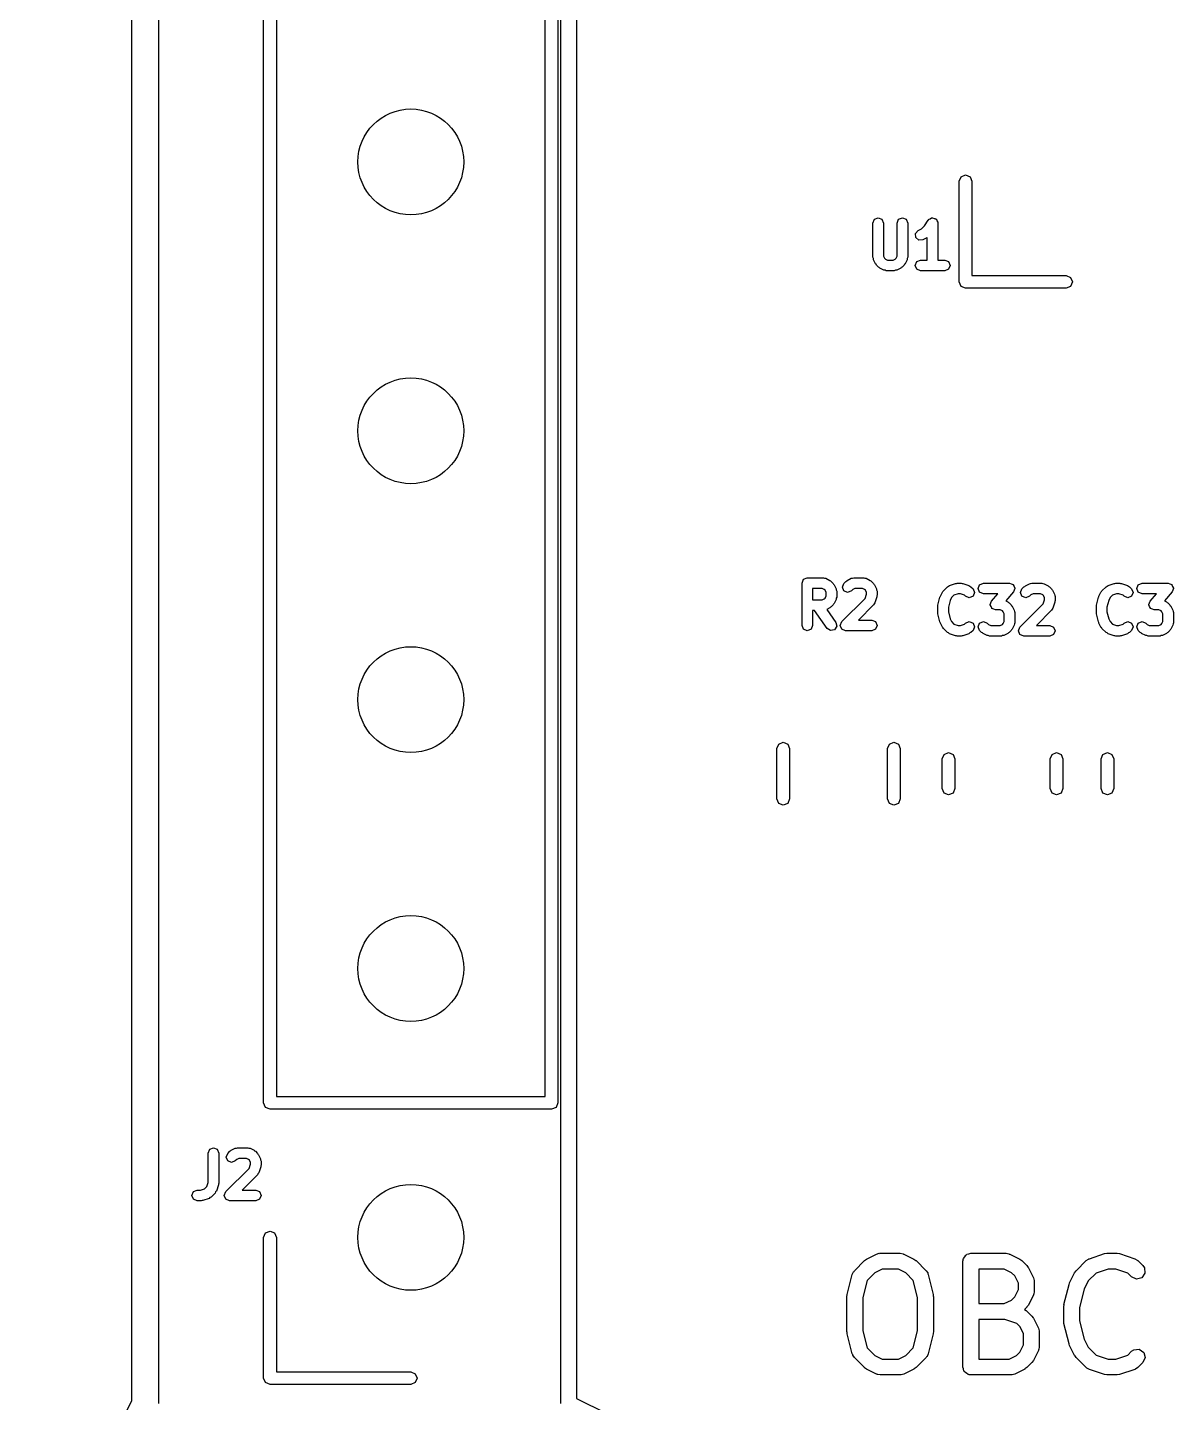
# Model space of a CAD drawing. Extents: x 0.4 to 11.3, y -7.9 to -0.4.
# Drawn here: x 5.114 to 5.54, y -4.252 to -3.74 of the extents above; entities that cross this region are included whole.
import ezdxf

# ---------------------------------------------------------------- set-up
doc = ezdxf.new("R2010")
doc.units = 0
doc.header["$MEASUREMENT"] = 0
doc.layers.add('BLACK', color=7, linetype='CONTINUOUS')

msp = doc.modelspace()

# ---------------------------------------------------------------- linework, layer by layer
at = {"layer": 'BLACK', "linetype": 'CONTINUOUS'}
for p, q in [((5.15256, -4.25081), (5.15256, -3.22951)), ((5.1624, -3.22835), (5.1624, -4.25197)), ((5.31203, -4.25197), (5.31203, -3.22835)), ((5.31793, -3.23019), (5.31793, -4.25012)), ((5.20154, -4.14016), (5.20154, -3.2378)), ((5.20627, -3.24016), (5.20627, -4.1378)), ((5.30627, -4.1378), (5.30627, -3.24016)), ((5.31099, -3.2378), (5.31099, -4.14016)), ((5.46024, -3.79736), (5.46093, -3.79569)), ((5.46024, -3.83476), (5.46024, -3.79736)), ((5.46093, -3.79569), (5.4626, -3.795)), ((5.4626, -3.795), (5.46427, -3.79569)), ((5.46427, -3.79569), (5.46496, -3.79736)), ((5.46496, -3.79736), (5.46496, -3.8324)), ((5.42814, -3.81289), (5.42872, -3.8115)), ((5.42814, -3.82564), (5.42814, -3.81289)), ((5.42872, -3.8115), (5.43011, -3.81092)), ((5.43011, -3.81092), (5.4315, -3.8115)), ((5.4315, -3.8115), (5.43208, -3.81289)), ((5.43208, -3.81289), (5.43208, -3.82518)), ((5.43714, -3.81289), (5.43772, -3.8115)), ((5.43714, -3.82518), (5.43714, -3.81289)), ((5.43772, -3.8115), (5.43911, -3.81092)), ((5.43911, -3.81092), (5.4405, -3.8115)), ((5.4405, -3.8115), (5.44108, -3.81289)), ((5.44108, -3.81289), (5.44108, -3.82564)), ((5.44498, -3.81563), (5.44619, -3.81502)), ((5.44619, -3.81502), (5.44733, -3.81389)), ((5.44733, -3.81389), (5.44872, -3.8118)), ((5.44872, -3.8118), (5.44889, -3.81169)), ((5.44889, -3.81169), (5.44897, -3.8115)), ((5.44897, -3.8115), (5.4495, -3.81128)), ((5.4495, -3.81128), (5.44997, -3.81096)), ((5.44997, -3.81096), (5.45017, -3.811)), ((5.45017, -3.811), (5.45036, -3.81092)), ((5.45036, -3.81092), (5.45089, -3.81114)), ((5.45089, -3.81114), (5.45145, -3.81125)), ((5.45145, -3.81125), (5.45156, -3.81142)), ((5.45156, -3.81142), (5.45175, -3.8115)), ((5.45175, -3.8115), (5.45197, -3.81203)), ((5.45197, -3.81203), (5.45229, -3.81251)), ((5.45229, -3.81251), (5.45225, -3.8127)), ((5.45225, -3.8127), (5.45233, -3.81289)), ((5.45233, -3.81289), (5.45233, -3.82667)), ((5.44399, -3.81677), (5.44498, -3.81563)), ((5.4441, -3.81827), (5.44399, -3.81677)), ((5.44524, -3.81926), (5.4441, -3.81827)), ((5.44674, -3.81915), (5.44524, -3.81926)), ((5.44824, -3.8184), (5.44674, -3.81915)), ((5.44839, -3.81823), (5.44824, -3.8184)), ((5.44839, -3.82667), (5.44839, -3.81823)), ((5.43208, -3.82518), (5.43248, -3.82597)), ((5.43674, -3.82597), (5.43714, -3.82518)), ((5.42832, -3.82606), (5.42814, -3.82564)), ((5.42835, -3.82652), (5.42832, -3.82606)), ((5.4291, -3.82802), (5.42835, -3.82652)), ((5.42935, -3.82823), (5.4291, -3.82802)), ((5.42947, -3.82853), (5.42935, -3.82823)), ((5.43022, -3.82928), (5.42947, -3.82853)), ((5.43052, -3.82941), (5.43022, -3.82928)), ((5.43073, -3.82965), (5.43052, -3.82941)), ((5.43223, -3.8304), (5.43073, -3.82965)), ((5.43269, -3.83043), (5.43223, -3.8304)), ((5.43248, -3.82597), (5.43278, -3.82627)), ((5.43311, -3.83061), (5.43269, -3.83043)), ((5.43278, -3.82627), (5.43358, -3.82667)), ((5.43358, -3.82667), (5.43565, -3.82667)), ((5.43565, -3.82667), (5.43644, -3.82627)), ((5.43653, -3.83043), (5.43611, -3.83061)), ((5.43644, -3.82627), (5.43674, -3.82597)), ((5.43699, -3.8304), (5.43653, -3.83043)), ((5.43849, -3.82965), (5.43699, -3.8304)), ((5.4387, -3.82941), (5.43849, -3.82965)), ((5.439, -3.82928), (5.4387, -3.82941)), ((5.43975, -3.82853), (5.439, -3.82928)), ((5.43988, -3.82823), (5.43975, -3.82853)), ((5.44012, -3.82802), (5.43988, -3.82823)), ((5.44087, -3.82652), (5.44012, -3.82802)), ((5.4409, -3.82606), (5.44087, -3.82652)), ((5.44108, -3.82564), (5.4409, -3.82606)), ((5.44389, -3.82864), (5.44447, -3.82725)), ((5.44447, -3.83003), (5.44389, -3.82864)), ((5.44447, -3.82725), (5.44586, -3.82667)), ((5.44586, -3.83061), (5.44447, -3.83003)), ((5.44586, -3.82667), (5.44839, -3.82667)), ((5.45233, -3.82667), (5.45486, -3.82667)), ((5.45486, -3.82667), (5.45625, -3.82725)), ((5.45625, -3.83003), (5.45486, -3.83061)), ((5.45625, -3.82725), (5.45683, -3.82864)), ((5.45683, -3.82864), (5.45625, -3.83003)), ((5.43611, -3.83061), (5.43311, -3.83061)), ((5.45036, -3.83061), (5.44586, -3.83061)), ((5.45486, -3.83061), (5.45036, -3.83061)), ((5.46093, -3.83643), (5.46024, -3.83476)), ((5.46496, -3.8324), (5.5, -3.8324)), ((5.5, -3.8324), (5.50167, -3.83309)), ((5.50167, -3.83309), (5.50236, -3.83476)), ((5.50236, -3.83476), (5.50167, -3.83643)), ((5.4626, -3.83713), (5.46093, -3.83643)), ((5.5, -3.83713), (5.4626, -3.83713)), ((5.50167, -3.83643), (5.5, -3.83713)), ((5.40178, -3.94679), (5.40236, -3.9454)), ((5.40178, -3.96254), (5.40178, -3.94679)), ((5.40236, -3.9454), (5.40375, -3.94482)), ((5.40375, -3.94482), (5.40975, -3.94482)), ((5.40975, -3.94482), (5.41017, -3.945)), ((5.41017, -3.945), (5.41063, -3.94503)), ((5.41063, -3.94503), (5.41213, -3.94578)), ((5.41213, -3.94578), (5.41234, -3.94602)), ((5.41234, -3.94602), (5.41264, -3.94615)), ((5.41264, -3.94615), (5.41339, -3.9469)), ((5.41339, -3.9469), (5.41352, -3.9472)), ((5.41352, -3.9472), (5.41376, -3.94741)), ((5.41376, -3.94741), (5.41451, -3.94891)), ((5.41678, -3.94829), (5.41736, -3.9469)), ((5.41736, -3.9469), (5.41811, -3.94615)), ((5.41811, -3.94615), (5.41841, -3.94602)), ((5.41841, -3.94602), (5.41862, -3.94578)), ((5.41862, -3.94578), (5.42012, -3.94503)), ((5.42012, -3.94503), (5.42057, -3.945)), ((5.42057, -3.945), (5.421, -3.94482)), ((5.421, -3.94482), (5.42475, -3.94482)), ((5.42475, -3.94482), (5.42517, -3.945)), ((5.42517, -3.945), (5.42563, -3.94503)), ((5.42563, -3.94503), (5.42713, -3.94578)), ((5.42713, -3.94578), (5.42734, -3.94602)), ((5.42734, -3.94602), (5.42764, -3.94615)), ((5.42764, -3.94615), (5.42839, -3.9469)), ((5.42839, -3.9469), (5.42851, -3.9472)), ((5.42851, -3.9472), (5.42876, -3.94741)), ((5.42876, -3.94741), (5.42951, -3.94891)), ((5.45585, -3.94815), (5.45627, -3.94797)), ((5.45627, -3.94797), (5.45661, -3.94767)), ((5.45661, -3.94767), (5.45886, -3.94692)), ((5.45886, -3.94692), (5.45919, -3.94694)), ((5.45919, -3.94694), (5.45949, -3.94682)), ((5.45949, -3.94682), (5.46099, -3.94682)), ((5.46099, -3.94682), (5.46129, -3.94694)), ((5.46129, -3.94694), (5.46161, -3.94692)), ((5.46161, -3.94692), (5.46386, -3.94767)), ((5.46386, -3.94767), (5.46421, -3.94797)), ((5.46421, -3.94797), (5.46463, -3.94815)), ((5.46727, -3.94879), (5.46784, -3.9474)), ((5.46784, -3.9474), (5.46924, -3.94682)), ((5.46924, -3.94682), (5.47898, -3.94682)), ((5.47898, -3.94682), (5.47962, -3.94709)), ((5.47962, -3.94709), (5.48028, -3.94731)), ((5.48028, -3.94731), (5.48031, -3.94737)), ((5.48031, -3.94737), (5.48038, -3.9474)), ((5.48038, -3.9474), (5.48064, -3.94804)), ((5.48064, -3.94804), (5.48095, -3.94866)), ((5.48434, -3.94815), (5.48464, -3.94802)), ((5.48464, -3.94802), (5.48485, -3.94778)), ((5.48485, -3.94778), (5.48635, -3.94703)), ((5.48635, -3.94703), (5.48681, -3.947)), ((5.48681, -3.947), (5.48723, -3.94682)), ((5.48723, -3.94682), (5.49098, -3.94682)), ((5.49098, -3.94682), (5.49141, -3.947)), ((5.49141, -3.947), (5.49186, -3.94703)), ((5.49186, -3.94703), (5.49336, -3.94778)), ((5.49336, -3.94778), (5.49358, -3.94802)), ((5.49358, -3.94802), (5.49387, -3.94815)), ((5.51485, -3.94815), (5.51527, -3.94797)), ((5.51527, -3.94797), (5.51561, -3.94767)), ((5.51561, -3.94767), (5.51786, -3.94692)), ((5.51786, -3.94692), (5.51819, -3.94694)), ((5.51819, -3.94694), (5.51849, -3.94682)), ((5.51849, -3.94682), (5.51999, -3.94682)), ((5.51999, -3.94682), (5.52029, -3.94694)), ((5.52029, -3.94694), (5.52061, -3.94692)), ((5.52061, -3.94692), (5.52286, -3.94767)), ((5.52286, -3.94767), (5.52321, -3.94797)), ((5.52321, -3.94797), (5.52363, -3.94815)), ((5.52627, -3.94879), (5.52684, -3.9474)), ((5.52684, -3.9474), (5.52824, -3.94682)), ((5.52824, -3.94682), (5.53798, -3.94682)), ((5.53798, -3.94682), (5.53862, -3.94709)), ((5.53862, -3.94709), (5.53928, -3.94731)), ((5.53928, -3.94731), (5.53931, -3.94737)), ((5.53931, -3.94737), (5.53938, -3.9474)), ((5.53938, -3.9474), (5.53964, -3.94804)), ((5.53964, -3.94804), (5.53995, -3.94866)), ((5.40929, -3.94876), (5.40572, -3.94876)), ((5.40572, -3.94876), (5.40572, -3.95307)), ((5.40572, -3.95307), (5.40929, -3.95307)), ((5.41008, -3.94916), (5.40929, -3.94876)), ((5.40929, -3.95307), (5.41008, -3.95267)), ((5.41038, -3.94946), (5.41008, -3.94916)), ((5.41008, -3.95267), (5.41038, -3.95237)), ((5.41078, -3.95025), (5.41038, -3.94946)), ((5.41038, -3.95237), (5.41078, -3.95157)), ((5.41078, -3.95157), (5.41078, -3.95025)), ((5.41451, -3.95292), (5.41376, -3.95442)), ((5.41451, -3.94891), (5.41454, -3.94937)), ((5.41454, -3.95246), (5.41451, -3.95292)), ((5.41454, -3.94937), (5.41472, -3.94979)), ((5.41472, -3.95204), (5.41454, -3.95246)), ((5.41472, -3.94979), (5.41472, -3.95204)), ((5.41661, -3.96115), (5.42528, -3.95248)), ((5.41736, -3.94968), (5.41678, -3.94829)), ((5.41875, -3.95026), (5.41736, -3.94968)), ((5.42014, -3.94968), (5.41875, -3.95026)), ((5.42066, -3.94916), (5.42014, -3.94968)), ((5.42146, -3.94876), (5.42066, -3.94916)), ((5.42428, -3.94876), (5.42146, -3.94876)), ((5.42508, -3.94916), (5.42428, -3.94876)), ((5.42538, -3.94946), (5.42508, -3.94916)), ((5.42528, -3.95248), (5.42578, -3.95097)), ((5.42578, -3.95025), (5.42538, -3.94946)), ((5.42578, -3.95097), (5.42578, -3.95025)), ((5.42961, -3.95191), (5.42887, -3.95416)), ((5.42951, -3.94891), (5.42954, -3.94937)), ((5.42954, -3.94937), (5.42972, -3.94979)), ((5.42972, -3.95129), (5.42959, -3.95159)), ((5.42959, -3.95159), (5.42961, -3.95191)), ((5.42972, -3.94979), (5.42972, -3.95129)), ((5.45233, -3.95506), (5.45308, -3.95206)), ((5.45308, -3.95206), (5.45321, -3.95188)), ((5.45321, -3.95188), (5.45323, -3.95166)), ((5.45323, -3.95166), (5.45398, -3.95016)), ((5.45398, -3.95016), (5.45422, -3.94995)), ((5.45422, -3.94995), (5.45435, -3.94965)), ((5.45435, -3.94965), (5.45585, -3.94815)), ((5.45736, -3.9522), (5.45684, -3.95323)), ((5.4583, -3.95126), (5.45736, -3.9522)), ((5.45981, -3.95076), (5.4583, -3.95126)), ((5.46067, -3.95076), (5.45981, -3.95076)), ((5.46217, -3.95126), (5.46067, -3.95076)), ((5.46259, -3.95168), (5.46217, -3.95126)), ((5.46399, -3.95226), (5.46259, -3.95168)), ((5.46538, -3.95168), (5.46399, -3.95226)), ((5.46463, -3.94815), (5.46538, -3.9489)), ((5.46538, -3.9489), (5.46595, -3.95029)), ((5.46595, -3.95029), (5.46538, -3.95168)), ((5.46784, -3.95018), (5.46727, -3.94879)), ((5.46924, -3.95076), (5.46784, -3.95018)), ((5.47465, -3.95076), (5.46924, -3.95076)), ((5.47225, -3.95349), (5.47465, -3.95076)), ((5.48047, -3.95009), (5.47758, -3.95338)), ((5.48069, -3.94943), (5.48047, -3.95009)), ((5.48095, -3.94879), (5.48069, -3.94943)), ((5.48095, -3.94866), (5.48093, -3.94872)), ((5.48093, -3.94872), (5.48095, -3.94879)), ((5.48302, -3.95029), (5.48359, -3.9489)), ((5.48359, -3.95168), (5.48302, -3.95029)), ((5.48359, -3.9489), (5.48434, -3.94815)), ((5.48498, -3.95226), (5.48359, -3.95168)), ((5.48638, -3.95168), (5.48498, -3.95226)), ((5.4869, -3.95116), (5.48638, -3.95168)), ((5.4877, -3.95076), (5.4869, -3.95116)), ((5.49052, -3.95076), (5.4877, -3.95076)), ((5.49132, -3.95116), (5.49052, -3.95076)), ((5.49161, -3.95146), (5.49132, -3.95116)), ((5.49151, -3.95448), (5.49201, -3.95297)), ((5.49201, -3.95225), (5.49161, -3.95146)), ((5.49201, -3.95297), (5.49201, -3.95225)), ((5.49387, -3.94815), (5.49462, -3.9489)), ((5.49462, -3.9489), (5.49475, -3.9492)), ((5.49475, -3.9492), (5.49499, -3.94941)), ((5.49499, -3.94941), (5.49574, -3.95091)), ((5.49574, -3.95091), (5.49578, -3.95137)), ((5.49578, -3.95137), (5.49595, -3.95179)), ((5.49595, -3.95179), (5.49595, -3.95329)), ((5.51133, -3.95506), (5.51208, -3.95206)), ((5.51208, -3.95206), (5.51221, -3.95188)), ((5.51221, -3.95188), (5.51223, -3.95166)), ((5.51223, -3.95166), (5.51298, -3.95016)), ((5.51298, -3.95016), (5.51322, -3.94995)), ((5.51322, -3.94995), (5.51335, -3.94965)), ((5.51335, -3.94965), (5.51485, -3.94815)), ((5.51636, -3.9522), (5.51584, -3.95323)), ((5.5173, -3.95126), (5.51636, -3.9522)), ((5.51881, -3.95076), (5.5173, -3.95126)), ((5.51967, -3.95076), (5.51881, -3.95076)), ((5.52117, -3.95126), (5.51967, -3.95076)), ((5.52159, -3.95168), (5.52117, -3.95126)), ((5.52299, -3.95226), (5.52159, -3.95168)), ((5.52438, -3.95168), (5.52299, -3.95226)), ((5.52363, -3.94815), (5.52438, -3.9489)), ((5.52438, -3.9489), (5.52495, -3.95029)), ((5.52495, -3.95029), (5.52438, -3.95168)), ((5.52684, -3.95018), (5.52627, -3.94879)), ((5.52824, -3.95076), (5.52684, -3.95018)), ((5.53365, -3.95076), (5.52824, -3.95076)), ((5.53125, -3.95349), (5.53365, -3.95076)), ((5.53947, -3.95009), (5.53658, -3.95338)), ((5.53969, -3.94943), (5.53947, -3.95009)), ((5.53995, -3.94879), (5.53969, -3.94943)), ((5.53995, -3.94866), (5.53993, -3.94872)), ((5.53993, -3.94872), (5.53995, -3.94879)), ((5.40648, -3.95701), (5.40572, -3.95701)), ((5.40572, -3.95701), (5.40572, -3.96254)), ((5.41114, -3.96367), (5.40648, -3.95701)), ((5.41213, -3.95605), (5.411, -3.95661)), ((5.411, -3.95661), (5.41436, -3.96141)), ((5.41234, -3.9558), (5.41213, -3.95605)), ((5.41264, -3.95568), (5.41234, -3.9558)), ((5.41339, -3.95493), (5.41264, -3.95568)), ((5.41352, -3.95463), (5.41339, -3.95493)), ((5.41376, -3.95442), (5.41352, -3.95463)), ((5.42839, -3.95493), (5.42275, -3.96057)), ((5.42856, -3.95451), (5.42839, -3.95493)), ((5.42887, -3.95416), (5.42856, -3.95451)), ((5.45227, -3.95554), (5.45236, -3.95531)), ((5.45227, -3.95779), (5.45227, -3.95554)), ((5.45236, -3.95802), (5.45227, -3.95779)), ((5.45236, -3.95531), (5.45233, -3.95506)), ((5.45233, -3.95827), (5.45236, -3.95802)), ((5.45308, -3.96127), (5.45233, -3.95827)), ((5.45684, -3.95323), (5.45621, -3.95578)), ((5.45621, -3.95578), (5.45621, -3.95755)), ((5.45621, -3.95755), (5.45684, -3.9601)), ((5.47177, -3.95479), (5.47203, -3.95415)), ((5.47179, -3.95485), (5.47177, -3.95479)), ((5.47177, -3.95492), (5.47179, -3.95485)), ((5.47208, -3.95554), (5.47177, -3.95492)), ((5.47203, -3.95415), (5.47225, -3.95349)), ((5.47234, -3.95618), (5.47208, -3.95554)), ((5.47241, -3.95621), (5.47234, -3.95618)), ((5.47244, -3.95627), (5.47241, -3.95621)), ((5.4731, -3.95649), (5.47244, -3.95627)), ((5.47374, -3.95676), (5.4731, -3.95649)), ((5.47552, -3.95676), (5.47374, -3.95676)), ((5.47632, -3.95716), (5.47552, -3.95676)), ((5.47662, -3.95745), (5.47632, -3.95716)), ((5.47702, -3.95825), (5.47662, -3.95745)), ((5.47702, -3.96107), (5.47702, -3.95825)), ((5.47758, -3.95338), (5.47837, -3.95378)), ((5.47837, -3.95378), (5.47858, -3.95402)), ((5.47858, -3.95402), (5.47888, -3.95415)), ((5.47888, -3.95415), (5.47963, -3.9549)), ((5.47963, -3.9549), (5.47975, -3.9552)), ((5.47975, -3.9552), (5.48, -3.95541)), ((5.48, -3.95541), (5.48075, -3.95691)), ((5.48075, -3.95691), (5.48078, -3.95736)), ((5.48078, -3.95736), (5.48095, -3.95779)), ((5.48095, -3.95779), (5.48095, -3.96154)), ((5.48284, -3.96315), (5.49151, -3.95448)), ((5.49462, -3.95693), (5.48899, -3.96257)), ((5.4948, -3.95651), (5.49462, -3.95693)), ((5.4951, -3.95616), (5.4948, -3.95651)), ((5.49585, -3.95391), (5.4951, -3.95616)), ((5.49595, -3.95329), (5.49583, -3.95359)), ((5.49583, -3.95359), (5.49585, -3.95391)), ((5.51127, -3.95554), (5.51136, -3.95531)), ((5.51127, -3.95779), (5.51127, -3.95554)), ((5.51136, -3.95802), (5.51127, -3.95779)), ((5.51136, -3.95531), (5.51133, -3.95506)), ((5.51133, -3.95827), (5.51136, -3.95802)), ((5.51208, -3.96127), (5.51133, -3.95827)), ((5.51584, -3.95323), (5.51521, -3.95578)), ((5.51521, -3.95578), (5.51521, -3.95755)), ((5.51521, -3.95755), (5.51584, -3.9601)), ((5.53077, -3.95479), (5.53103, -3.95415)), ((5.53079, -3.95485), (5.53077, -3.95479)), ((5.53077, -3.95492), (5.53079, -3.95485)), ((5.53108, -3.95554), (5.53077, -3.95492)), ((5.53103, -3.95415), (5.53125, -3.95349)), ((5.53134, -3.95618), (5.53108, -3.95554)), ((5.53141, -3.95621), (5.53134, -3.95618)), ((5.53144, -3.95627), (5.53141, -3.95621)), ((5.5321, -3.95649), (5.53144, -3.95627)), ((5.53274, -3.95676), (5.5321, -3.95649)), ((5.53452, -3.95676), (5.53274, -3.95676)), ((5.53532, -3.95716), (5.53452, -3.95676)), ((5.53562, -3.95745), (5.53532, -3.95716)), ((5.53602, -3.95825), (5.53562, -3.95745)), ((5.53602, -3.96107), (5.53602, -3.95825)), ((5.53658, -3.95338), (5.53737, -3.95378)), ((5.53737, -3.95378), (5.53758, -3.95402)), ((5.53758, -3.95402), (5.53788, -3.95415)), ((5.53788, -3.95415), (5.53863, -3.9549)), ((5.53863, -3.9549), (5.53875, -3.9552)), ((5.53875, -3.9552), (5.539, -3.95541)), ((5.539, -3.95541), (5.53975, -3.95691)), ((5.53975, -3.95691), (5.53978, -3.95736)), ((5.53978, -3.95736), (5.53995, -3.95779)), ((5.53995, -3.95779), (5.53995, -3.96154)), ((5.40236, -3.96393), (5.40178, -3.96254)), ((5.40572, -3.96254), (5.40514, -3.96393)), ((5.41469, -3.96288), (5.41388, -3.96415)), ((5.41436, -3.96141), (5.41469, -3.96288)), ((5.41603, -3.96254), (5.41661, -3.96115)), ((5.41661, -3.96393), (5.41603, -3.96254)), ((5.42275, -3.96057), (5.42775, -3.96057)), ((5.42775, -3.96057), (5.42914, -3.96115)), ((5.42914, -3.96115), (5.42972, -3.96254)), ((5.42972, -3.96254), (5.42914, -3.96393)), ((5.45321, -3.96144), (5.45308, -3.96127)), ((5.45323, -3.96167), (5.45321, -3.96144)), ((5.45398, -3.96317), (5.45323, -3.96167)), ((5.45422, -3.96338), (5.45398, -3.96317)), ((5.45435, -3.96368), (5.45422, -3.96338)), ((5.45684, -3.9601), (5.45736, -3.96112)), ((5.45736, -3.96112), (5.4583, -3.96207)), ((5.4583, -3.96207), (5.45981, -3.96257)), ((5.45981, -3.96257), (5.46067, -3.96257)), ((5.46067, -3.96257), (5.46217, -3.96207)), ((5.46217, -3.96207), (5.46259, -3.96165)), ((5.46259, -3.96165), (5.46399, -3.96107)), ((5.46399, -3.96107), (5.46538, -3.96165)), ((5.46538, -3.96165), (5.46595, -3.96304)), ((5.46595, -3.96304), (5.46538, -3.96443)), ((5.46727, -3.96304), (5.46784, -3.96165)), ((5.46784, -3.96443), (5.46727, -3.96304)), ((5.46784, -3.96165), (5.46924, -3.96107)), ((5.46924, -3.96107), (5.47063, -3.96165)), ((5.47063, -3.96165), (5.47115, -3.96217)), ((5.47115, -3.96217), (5.47195, -3.96257)), ((5.47195, -3.96257), (5.47552, -3.96257)), ((5.47552, -3.96257), (5.47632, -3.96217)), ((5.47632, -3.96217), (5.47662, -3.96187)), ((5.47662, -3.96187), (5.47702, -3.96107)), ((5.48075, -3.96242), (5.48, -3.96392)), ((5.48078, -3.96196), (5.48075, -3.96242)), ((5.48095, -3.96154), (5.48078, -3.96196)), ((5.48227, -3.96454), (5.48284, -3.96315)), ((5.48899, -3.96257), (5.49398, -3.96257)), ((5.49398, -3.96257), (5.49537, -3.96315)), ((5.49537, -3.96315), (5.49595, -3.96454)), ((5.51221, -3.96144), (5.51208, -3.96127)), ((5.51223, -3.96167), (5.51221, -3.96144)), ((5.51298, -3.96317), (5.51223, -3.96167)), ((5.51322, -3.96338), (5.51298, -3.96317)), ((5.51335, -3.96368), (5.51322, -3.96338)), ((5.51584, -3.9601), (5.51636, -3.96112)), ((5.51636, -3.96112), (5.5173, -3.96207)), ((5.5173, -3.96207), (5.51881, -3.96257)), ((5.51881, -3.96257), (5.51967, -3.96257)), ((5.51967, -3.96257), (5.52117, -3.96207)), ((5.52117, -3.96207), (5.52159, -3.96165)), ((5.52159, -3.96165), (5.52299, -3.96107)), ((5.52299, -3.96107), (5.52438, -3.96165)), ((5.52438, -3.96165), (5.52495, -3.96304)), ((5.52495, -3.96304), (5.52438, -3.96443)), ((5.52627, -3.96304), (5.52684, -3.96165)), ((5.52684, -3.96443), (5.52627, -3.96304)), ((5.52684, -3.96165), (5.52824, -3.96107)), ((5.52824, -3.96107), (5.52963, -3.96165)), ((5.52963, -3.96165), (5.53015, -3.96217)), ((5.53015, -3.96217), (5.53095, -3.96257)), ((5.53095, -3.96257), (5.53452, -3.96257)), ((5.53452, -3.96257), (5.53532, -3.96217)), ((5.53532, -3.96217), (5.53562, -3.96187)), ((5.53562, -3.96187), (5.53602, -3.96107)), ((5.53975, -3.96242), (5.539, -3.96392)), ((5.53978, -3.96196), (5.53975, -3.96242)), ((5.53995, -3.96154), (5.53978, -3.96196)), ((5.40375, -3.96451), (5.40236, -3.96393)), ((5.40514, -3.96393), (5.40375, -3.96451)), ((5.41241, -3.96448), (5.41114, -3.96367)), ((5.41388, -3.96415), (5.41241, -3.96448)), ((5.418, -3.96451), (5.41661, -3.96393)), ((5.42775, -3.96451), (5.418, -3.96451)), ((5.42914, -3.96393), (5.42775, -3.96451)), ((5.45585, -3.96518), (5.45435, -3.96368)), ((5.45627, -3.96535), (5.45585, -3.96518)), ((5.45661, -3.96565), (5.45627, -3.96535)), ((5.45886, -3.9664), (5.45661, -3.96565)), ((5.45919, -3.96638), (5.45886, -3.9664)), ((5.45949, -3.96651), (5.45919, -3.96638)), ((5.46099, -3.96651), (5.45949, -3.96651)), ((5.46129, -3.96638), (5.46099, -3.96651)), ((5.46161, -3.9664), (5.46129, -3.96638)), ((5.46386, -3.96565), (5.46161, -3.9664)), ((5.46421, -3.96535), (5.46386, -3.96565)), ((5.46463, -3.96518), (5.46421, -3.96535)), ((5.46538, -3.96443), (5.46463, -3.96518)), ((5.46859, -3.96518), (5.46784, -3.96443)), ((5.46889, -3.9653), (5.46859, -3.96518)), ((5.46911, -3.96555), (5.46889, -3.9653)), ((5.47061, -3.9663), (5.46911, -3.96555)), ((5.47106, -3.96633), (5.47061, -3.9663)), ((5.47149, -3.96651), (5.47106, -3.96633)), ((5.47598, -3.96651), (5.47149, -3.96651)), ((5.47641, -3.96633), (5.47598, -3.96651)), ((5.47687, -3.9663), (5.47641, -3.96633)), ((5.47837, -3.96555), (5.47687, -3.9663)), ((5.47858, -3.9653), (5.47837, -3.96555)), ((5.47888, -3.96518), (5.47858, -3.9653)), ((5.47963, -3.96443), (5.47888, -3.96518)), ((5.47975, -3.96413), (5.47963, -3.96443)), ((5.48, -3.96392), (5.47975, -3.96413)), ((5.48284, -3.96593), (5.48227, -3.96454)), ((5.48423, -3.96651), (5.48284, -3.96593)), ((5.49398, -3.96651), (5.48423, -3.96651)), ((5.49537, -3.96593), (5.49398, -3.96651)), ((5.49595, -3.96454), (5.49537, -3.96593)), ((5.51485, -3.96518), (5.51335, -3.96368)), ((5.51527, -3.96535), (5.51485, -3.96518)), ((5.51561, -3.96565), (5.51527, -3.96535)), ((5.51786, -3.9664), (5.51561, -3.96565)), ((5.51819, -3.96638), (5.51786, -3.9664)), ((5.51849, -3.96651), (5.51819, -3.96638)), ((5.51999, -3.96651), (5.51849, -3.96651)), ((5.52029, -3.96638), (5.51999, -3.96651)), ((5.52061, -3.9664), (5.52029, -3.96638)), ((5.52286, -3.96565), (5.52061, -3.9664)), ((5.52321, -3.96535), (5.52286, -3.96565)), ((5.52363, -3.96518), (5.52321, -3.96535)), ((5.52438, -3.96443), (5.52363, -3.96518)), ((5.52759, -3.96518), (5.52684, -3.96443)), ((5.52789, -3.9653), (5.52759, -3.96518)), ((5.52811, -3.96555), (5.52789, -3.9653)), ((5.52961, -3.9663), (5.52811, -3.96555)), ((5.53006, -3.96633), (5.52961, -3.9663)), ((5.53049, -3.96651), (5.53006, -3.96633)), ((5.53498, -3.96651), (5.53049, -3.96651)), ((5.53541, -3.96633), (5.53498, -3.96651)), ((5.53587, -3.9663), (5.53541, -3.96633)), ((5.53737, -3.96555), (5.53587, -3.9663)), ((5.53758, -3.9653), (5.53737, -3.96555)), ((5.53788, -3.96518), (5.53758, -3.9653)), ((5.53863, -3.96443), (5.53788, -3.96518)), ((5.53875, -3.96413), (5.53863, -3.96443)), ((5.539, -3.96392), (5.53875, -3.96413)), ((5.39244, -4.00838), (5.39313, -4.00671)), ((5.39244, -4.02706), (5.39244, -4.00838)), ((5.39313, -4.00671), (5.3948, -4.00601)), ((5.3948, -4.00601), (5.39647, -4.00671)), ((5.39647, -4.00671), (5.39717, -4.00838)), ((5.39717, -4.00838), (5.39717, -4.02706)), ((5.43358, -4.00838), (5.43427, -4.00671)), ((5.43358, -4.02706), (5.43358, -4.00838)), ((5.43427, -4.00671), (5.43594, -4.00601)), ((5.43594, -4.00601), (5.43762, -4.00671)), ((5.43762, -4.00671), (5.43831, -4.00838)), ((5.43831, -4.00838), (5.43831, -4.02706)), ((5.45396, -4.01218), (5.45465, -4.01051)), ((5.45396, -4.02325), (5.45396, -4.01218)), ((5.45465, -4.01051), (5.45632, -4.00982)), ((5.45632, -4.00982), (5.45799, -4.01051)), ((5.45799, -4.01051), (5.45868, -4.01218)), ((5.45868, -4.01218), (5.45868, -4.02325)), ((5.49411, -4.01218), (5.49481, -4.01051)), ((5.49411, -4.02325), (5.49411, -4.01218)), ((5.49481, -4.01051), (5.49648, -4.00982)), ((5.49648, -4.00982), (5.49815, -4.01051)), ((5.49815, -4.01051), (5.49884, -4.01218)), ((5.49884, -4.01218), (5.49884, -4.02325)), ((5.51301, -4.01218), (5.5137, -4.01051)), ((5.51301, -4.02325), (5.51301, -4.01218)), ((5.5137, -4.01051), (5.51537, -4.00982)), ((5.51537, -4.00982), (5.51704, -4.01051)), ((5.51704, -4.01051), (5.51774, -4.01218)), ((5.51774, -4.01218), (5.51774, -4.02325)), ((5.45465, -4.02492), (5.45396, -4.02325)), ((5.45868, -4.02325), (5.45799, -4.02492)), ((5.49481, -4.02492), (5.49411, -4.02325)), ((5.49884, -4.02325), (5.49815, -4.02492)), ((5.5137, -4.02492), (5.51301, -4.02325)), ((5.51774, -4.02325), (5.51704, -4.02492)), ((5.39313, -4.02873), (5.39244, -4.02706)), ((5.3948, -4.02942), (5.39313, -4.02873)), ((5.39647, -4.02873), (5.3948, -4.02942)), ((5.39717, -4.02706), (5.39647, -4.02873)), ((5.43427, -4.02873), (5.43358, -4.02706)), ((5.43594, -4.02942), (5.43427, -4.02873)), ((5.43762, -4.02873), (5.43594, -4.02942)), ((5.43831, -4.02706), (5.43762, -4.02873)), ((5.45632, -4.02561), (5.45465, -4.02492)), ((5.45799, -4.02492), (5.45632, -4.02561)), ((5.49648, -4.02561), (5.49481, -4.02492)), ((5.49815, -4.02492), (5.49648, -4.02561)), ((5.51537, -4.02561), (5.5137, -4.02492)), ((5.51704, -4.02492), (5.51537, -4.02561)), ((5.20224, -4.14183), (5.20154, -4.14016)), ((5.20391, -4.14252), (5.20224, -4.14183)), ((5.20627, -4.1378), (5.30627, -4.1378)), ((5.3103, -4.14183), (5.30863, -4.14252)), ((5.31099, -4.14016), (5.3103, -4.14183)), ((5.30863, -4.14252), (5.20391, -4.14252)), ((5.18089, -4.15879), (5.18147, -4.1574)), ((5.18147, -4.1574), (5.18286, -4.15682)), ((5.18286, -4.15682), (5.18425, -4.1574)), ((5.18425, -4.1574), (5.18483, -4.15879)), ((5.18927, -4.15802), (5.18948, -4.15778)), ((5.18948, -4.15778), (5.19098, -4.15703)), ((5.19098, -4.15703), (5.19144, -4.157)), ((5.19144, -4.157), (5.19186, -4.15682)), ((5.19186, -4.15682), (5.19561, -4.15682)), ((5.19561, -4.15682), (5.19603, -4.157)), ((5.19603, -4.157), (5.19649, -4.15703)), ((5.19649, -4.15703), (5.19799, -4.15778)), ((5.19799, -4.15778), (5.1982, -4.15802)), ((5.18089, -4.16972), (5.18089, -4.15879)), ((5.18483, -4.15879), (5.18483, -4.17004)), ((5.18764, -4.16029), (5.18822, -4.1589)), ((5.18822, -4.16168), (5.18764, -4.16029)), ((5.18822, -4.1589), (5.18897, -4.15815)), ((5.18961, -4.16226), (5.18822, -4.16168)), ((5.18897, -4.15815), (5.18927, -4.15802)), ((5.191, -4.16168), (5.18961, -4.16226)), ((5.19153, -4.16116), (5.191, -4.16168)), ((5.19232, -4.16076), (5.19153, -4.16116)), ((5.19514, -4.16076), (5.19232, -4.16076)), ((5.19594, -4.16116), (5.19514, -4.16076)), ((5.19624, -4.16146), (5.19594, -4.16116)), ((5.19664, -4.16225), (5.19624, -4.16146)), ((5.19664, -4.16297), (5.19664, -4.16225)), ((5.1982, -4.15802), (5.1985, -4.15815)), ((5.1985, -4.15815), (5.19925, -4.1589)), ((5.19925, -4.1589), (5.19937, -4.1592)), ((5.19937, -4.1592), (5.19962, -4.15941)), ((5.19962, -4.15941), (5.20037, -4.16091)), ((5.20037, -4.16091), (5.2004, -4.16137)), ((5.2004, -4.16137), (5.20058, -4.16179)), ((5.20058, -4.16179), (5.20058, -4.16329)), ((5.18747, -4.17315), (5.19614, -4.16448)), ((5.19925, -4.16693), (5.19361, -4.17257)), ((5.19614, -4.16448), (5.19664, -4.16297)), ((5.19943, -4.16651), (5.19925, -4.16693)), ((5.19973, -4.16616), (5.19943, -4.16651)), ((5.20048, -4.16391), (5.19973, -4.16616)), ((5.20058, -4.16329), (5.20045, -4.16359)), ((5.20045, -4.16359), (5.20048, -4.16391)), ((5.17547, -4.17315), (5.17686, -4.17257)), ((5.17686, -4.17257), (5.17804, -4.17257)), ((5.17804, -4.17257), (5.17955, -4.17207)), ((5.17955, -4.17207), (5.18039, -4.17122)), ((5.18039, -4.17122), (5.18089, -4.16972)), ((5.18398, -4.17291), (5.18368, -4.17326)), ((5.18473, -4.17066), (5.18398, -4.17291)), ((5.18483, -4.17004), (5.18471, -4.17034)), ((5.18471, -4.17034), (5.18473, -4.17066)), ((5.19361, -4.17257), (5.19861, -4.17257)), ((5.19861, -4.17257), (5.2, -4.17315)), ((5.17489, -4.17454), (5.17547, -4.17315)), ((5.17547, -4.17593), (5.17489, -4.17454)), ((5.17686, -4.17651), (5.17547, -4.17593)), ((5.17836, -4.17651), (5.17686, -4.17651)), ((5.17866, -4.17638), (5.17836, -4.17651)), ((5.17898, -4.1764), (5.17866, -4.17638)), ((5.18123, -4.17565), (5.17898, -4.1764)), ((5.18158, -4.17535), (5.18123, -4.17565)), ((5.182, -4.17518), (5.18158, -4.17535)), ((5.1835, -4.17368), (5.182, -4.17518)), ((5.18368, -4.17326), (5.1835, -4.17368)), ((5.18689, -4.17454), (5.18747, -4.17315)), ((5.18747, -4.17593), (5.18689, -4.17454)), ((5.18886, -4.17651), (5.18747, -4.17593)), ((5.19861, -4.17651), (5.18886, -4.17651)), ((5.2, -4.17593), (5.19861, -4.17651)), ((5.2, -4.17315), (5.20058, -4.17454)), ((5.20058, -4.17454), (5.2, -4.17593)), ((5.20224, -4.18849), (5.20391, -4.1878)), ((5.20391, -4.1878), (5.20558, -4.18849)), ((5.20154, -4.19016), (5.20224, -4.18849)), ((5.20154, -4.24252), (5.20154, -4.19016)), ((5.20558, -4.18849), (5.20627, -4.19016)), ((5.20627, -4.19016), (5.20627, -4.24016)), ((5.425, -4.1988), (5.42573, -4.19829)), ((5.42573, -4.19829), (5.42577, -4.19824)), ((5.42577, -4.19824), (5.42952, -4.19637)), ((5.42952, -4.19637), (5.4305, -4.19608)), ((5.4305, -4.19608), (5.43067, -4.19612)), ((5.43067, -4.19612), (5.43084, -4.19606)), ((5.43084, -4.19606), (5.43834, -4.19606)), ((5.43834, -4.19606), (5.43935, -4.19623)), ((5.43935, -4.19623), (5.43949, -4.19635)), ((5.43949, -4.19635), (5.43966, -4.19637)), ((5.43966, -4.19637), (5.44341, -4.19824)), ((5.44341, -4.19824), (5.44412, -4.19877)), ((5.46163, -4.19901), (5.4617, -4.19863)), ((5.46168, -4.1985), (5.46174, -4.19838)), ((5.4617, -4.19863), (5.46168, -4.1985)), ((5.46174, -4.19838), (5.46181, -4.198)), ((5.46181, -4.198), (5.46231, -4.19741)), ((5.46231, -4.19741), (5.46269, -4.19675)), ((5.46269, -4.19675), (5.46294, -4.19666)), ((5.46294, -4.19666), (5.46311, -4.19645)), ((5.46311, -4.19645), (5.46387, -4.19632)), ((5.46387, -4.19632), (5.46459, -4.19606)), ((5.46459, -4.19606), (5.47771, -4.19606)), ((5.47771, -4.19606), (5.47872, -4.19623)), ((5.47872, -4.19623), (5.47886, -4.19635)), ((5.47886, -4.19635), (5.47903, -4.19637)), ((5.47903, -4.19637), (5.48278, -4.19824)), ((5.48278, -4.19824), (5.48349, -4.19877)), ((5.50749, -4.1988), (5.50833, -4.19821)), ((5.50833, -4.19821), (5.50851, -4.19819)), ((5.50851, -4.19819), (5.50865, -4.19808)), ((5.50865, -4.19808), (5.51427, -4.19621)), ((5.51427, -4.19621), (5.51514, -4.19608)), ((5.51514, -4.19608), (5.51521, -4.19606)), ((5.51521, -4.19606), (5.51895, -4.19606)), ((5.51895, -4.19606), (5.51982, -4.19621)), ((5.51982, -4.19621), (5.51989, -4.19621)), ((5.51989, -4.19621), (5.52551, -4.19808)), ((5.52551, -4.19808), (5.52641, -4.19857)), ((5.52641, -4.19857), (5.52651, -4.19872)), ((5.42048, -4.20392), (5.42089, -4.20298)), ((5.42089, -4.20298), (5.42113, -4.20281)), ((5.42113, -4.20281), (5.42125, -4.20254)), ((5.42125, -4.20254), (5.425, -4.1988)), ((5.42884, -4.20331), (5.42601, -4.20614)), ((5.43154, -4.20196), (5.42884, -4.20331)), ((5.43764, -4.20196), (5.43154, -4.20196)), ((5.44034, -4.20331), (5.43764, -4.20196)), ((5.44317, -4.20614), (5.44034, -4.20331)), ((5.44412, -4.19877), (5.44418, -4.1988)), ((5.44418, -4.1988), (5.44793, -4.20254)), ((5.44793, -4.20254), (5.44852, -4.20339)), ((5.44852, -4.20339), (5.44854, -4.20368)), ((5.44854, -4.20368), (5.4487, -4.20392)), ((5.46163, -4.23838), (5.46163, -4.19901)), ((5.47701, -4.20196), (5.46754, -4.20196)), ((5.46754, -4.20196), (5.46754, -4.2148)), ((5.47971, -4.20331), (5.47701, -4.20196)), ((5.48091, -4.20451), (5.47971, -4.20331)), ((5.48349, -4.19877), (5.48355, -4.1988)), ((5.48355, -4.1988), (5.48542, -4.20067)), ((5.48542, -4.20067), (5.48593, -4.20139)), ((5.48593, -4.20139), (5.48598, -4.20144)), ((5.48598, -4.20144), (5.48785, -4.20519)), ((5.50132, -4.20706), (5.50319, -4.20331)), ((5.50319, -4.20331), (5.50372, -4.2026)), ((5.50372, -4.2026), (5.50374, -4.20254)), ((5.50374, -4.20254), (5.50749, -4.1988)), ((5.51118, -4.20346), (5.50826, -4.20638)), ((5.51568, -4.20196), (5.51118, -4.20346)), ((5.51848, -4.20196), (5.51568, -4.20196)), ((5.52298, -4.20346), (5.51848, -4.20196)), ((5.52437, -4.20485), (5.52298, -4.20346)), ((5.52651, -4.19872), (5.52667, -4.1988)), ((5.52667, -4.1988), (5.52854, -4.20067)), ((5.52931, -4.20352), (5.52815, -4.20518)), ((5.52854, -4.20067), (5.52913, -4.20151)), ((5.52913, -4.20151), (5.52931, -4.20352)), ((5.4186, -4.21142), (5.42048, -4.20392)), ((5.42601, -4.20614), (5.42442, -4.2125)), ((5.44476, -4.2125), (5.44317, -4.20614)), ((5.4487, -4.20392), (5.45058, -4.21142)), ((5.48226, -4.2072), (5.48091, -4.20451)), ((5.48226, -4.20956), (5.48226, -4.2072)), ((5.48785, -4.20519), (5.48814, -4.20617)), ((5.48814, -4.20617), (5.4881, -4.20634)), ((5.4881, -4.20634), (5.48816, -4.20651)), ((5.48816, -4.20651), (5.48816, -4.21026)), ((5.49922, -4.21517), (5.50109, -4.20767)), ((5.50109, -4.20767), (5.5013, -4.2072)), ((5.5013, -4.2072), (5.50132, -4.20706)), ((5.50826, -4.20638), (5.50674, -4.20941)), ((5.5262, -4.2057), (5.52437, -4.20485)), ((5.52815, -4.20518), (5.5262, -4.2057)), ((5.41851, -4.21213), (5.41862, -4.21155)), ((5.41851, -4.22526), (5.41851, -4.21213)), ((5.41862, -4.21155), (5.4186, -4.21142)), ((5.42442, -4.2125), (5.42442, -4.22489)), ((5.44476, -4.22489), (5.44476, -4.2125)), ((5.45058, -4.21142), (5.45062, -4.212)), ((5.45062, -4.212), (5.45067, -4.21213)), ((5.45067, -4.21213), (5.45067, -4.22526)), ((5.47701, -4.2148), (5.47971, -4.21345)), ((5.47971, -4.21345), (5.48091, -4.21226)), ((5.48091, -4.21226), (5.48226, -4.20956)), ((5.48785, -4.21158), (5.48598, -4.21533)), ((5.48787, -4.2114), (5.48785, -4.21158)), ((5.48798, -4.21127), (5.48787, -4.2114)), ((5.48816, -4.21026), (5.48798, -4.21127)), ((5.50674, -4.20941), (5.50503, -4.21625)), ((5.46754, -4.2148), (5.47701, -4.2148)), ((5.48542, -4.21609), (5.48454, -4.21698)), ((5.48454, -4.21698), (5.48517, -4.21732)), ((5.48517, -4.21732), (5.48526, -4.21747)), ((5.48526, -4.21747), (5.48542, -4.21754)), ((5.48545, -4.21604), (5.48542, -4.21609)), ((5.48542, -4.21754), (5.4873, -4.21942)), ((5.48598, -4.21533), (5.48545, -4.21604)), ((5.49913, -4.21588), (5.49923, -4.2153)), ((5.49913, -4.22151), (5.49913, -4.21588)), ((5.49923, -4.2153), (5.49922, -4.21517)), ((5.50503, -4.21625), (5.50503, -4.22114)), ((5.47723, -4.22071), (5.46754, -4.22071)), ((5.46754, -4.22071), (5.46754, -4.23543)), ((5.48174, -4.22221), (5.47723, -4.22071)), ((5.48278, -4.22325), (5.48174, -4.22221)), ((5.48413, -4.22595), (5.48278, -4.22325)), ((5.4873, -4.21942), (5.4878, -4.22014)), ((5.4878, -4.22014), (5.48785, -4.22019)), ((5.48785, -4.22019), (5.48972, -4.22393)), ((5.48972, -4.22393), (5.49002, -4.22492)), ((5.49918, -4.22163), (5.49913, -4.22151)), ((5.49922, -4.22222), (5.49918, -4.22163)), ((5.50109, -4.22972), (5.49922, -4.22222)), ((5.50503, -4.22114), (5.50674, -4.22797)), ((5.41856, -4.22538), (5.41851, -4.22526)), ((5.4186, -4.22597), (5.41856, -4.22538)), ((5.42048, -4.23347), (5.4186, -4.22597)), ((5.42442, -4.22489), (5.42601, -4.23124)), ((5.44317, -4.23124), (5.44476, -4.22489)), ((5.45058, -4.22597), (5.4487, -4.23347)), ((5.45067, -4.22526), (5.45056, -4.22584)), ((5.45056, -4.22584), (5.45058, -4.22597)), ((5.48413, -4.23018), (5.48413, -4.22595)), ((5.49002, -4.22492), (5.48998, -4.22509)), ((5.48998, -4.22509), (5.49004, -4.22526)), ((5.49004, -4.22526), (5.49004, -4.23088)), ((5.50674, -4.22797), (5.50826, -4.23101)), ((5.42064, -4.23371), (5.42048, -4.23347)), ((5.42067, -4.234), (5.42064, -4.23371)), ((5.42125, -4.23484), (5.42067, -4.234)), ((5.42601, -4.23124), (5.42884, -4.23408)), ((5.42884, -4.23408), (5.43154, -4.23543)), ((5.43764, -4.23543), (5.44034, -4.23408)), ((5.44034, -4.23408), (5.44317, -4.23124)), ((5.44829, -4.23441), (5.44805, -4.23458)), ((5.4487, -4.23347), (5.44829, -4.23441)), ((5.47889, -4.23543), (5.48159, -4.23408)), ((5.48159, -4.23408), (5.48278, -4.23288)), ((5.48278, -4.23288), (5.48413, -4.23018)), ((5.48972, -4.2322), (5.48785, -4.23595)), ((5.48974, -4.23202), (5.48972, -4.2322)), ((5.48986, -4.23189), (5.48974, -4.23202)), ((5.49004, -4.23088), (5.48986, -4.23189)), ((5.50117, -4.22984), (5.50109, -4.22972)), ((5.50132, -4.23033), (5.50117, -4.22984)), ((5.50319, -4.23407), (5.50132, -4.23033)), ((5.50324, -4.23412), (5.50319, -4.23407)), ((5.50374, -4.23484), (5.50324, -4.23412)), ((5.50826, -4.23101), (5.51118, -4.23392)), ((5.51118, -4.23392), (5.51568, -4.23543)), ((5.51848, -4.23543), (5.52298, -4.23392)), ((5.52298, -4.23392), (5.52437, -4.23254)), ((5.52437, -4.23254), (5.52521, -4.23195)), ((5.52521, -4.23195), (5.52722, -4.23178)), ((5.52722, -4.23178), (5.52887, -4.23294)), ((5.52887, -4.23294), (5.5294, -4.23489)), ((5.425, -4.23859), (5.42125, -4.23484)), ((5.42506, -4.23862), (5.425, -4.23859)), ((5.42577, -4.23914), (5.42506, -4.23862)), ((5.42952, -4.24102), (5.42577, -4.23914)), ((5.43154, -4.23543), (5.43764, -4.23543)), ((5.44341, -4.23914), (5.43966, -4.24102)), ((5.44345, -4.2391), (5.44341, -4.23914)), ((5.44418, -4.23859), (5.44345, -4.2391)), ((5.44793, -4.23484), (5.44418, -4.23859)), ((5.44805, -4.23458), (5.44793, -4.23484)), ((5.4619, -4.2391), (5.46163, -4.23838)), ((5.46203, -4.23986), (5.4619, -4.2391)), ((5.46754, -4.23543), (5.47889, -4.23543)), ((5.48465, -4.23914), (5.48091, -4.24102)), ((5.4847, -4.2391), (5.48465, -4.23914)), ((5.48542, -4.23859), (5.4847, -4.2391)), ((5.4873, -4.23672), (5.48542, -4.23859)), ((5.48732, -4.23666), (5.4873, -4.23672)), ((5.48785, -4.23595), (5.48732, -4.23666)), ((5.50749, -4.23859), (5.50374, -4.23484)), ((5.50765, -4.23867), (5.50749, -4.23859)), ((5.50775, -4.23882), (5.50765, -4.23867)), ((5.50865, -4.23931), (5.50775, -4.23882)), ((5.51427, -4.24118), (5.50865, -4.23931)), ((5.51568, -4.23543), (5.51848, -4.23543)), ((5.52551, -4.23931), (5.51989, -4.24118)), ((5.52565, -4.2392), (5.52551, -4.23931)), ((5.52583, -4.23918), (5.52565, -4.2392)), ((5.52667, -4.23859), (5.52583, -4.23918)), ((5.52854, -4.23672), (5.52667, -4.23859)), ((5.5294, -4.23489), (5.52854, -4.23672)), ((5.20224, -4.24419), (5.20154, -4.24252)), ((5.20391, -4.24488), (5.20224, -4.24419)), ((5.20627, -4.24016), (5.25627, -4.24016)), ((5.25627, -4.24016), (5.25794, -4.24085)), ((5.25794, -4.24419), (5.25627, -4.24488)), ((5.25794, -4.24085), (5.25863, -4.24252)), ((5.25863, -4.24252), (5.25794, -4.24419)), ((5.4297, -4.24104), (5.42952, -4.24102)), ((5.42983, -4.24115), (5.4297, -4.24104)), ((5.43084, -4.24133), (5.42983, -4.24115)), ((5.43834, -4.24133), (5.43084, -4.24133)), ((5.43851, -4.24127), (5.43834, -4.24133)), ((5.43868, -4.24131), (5.43851, -4.24127)), ((5.43966, -4.24102), (5.43868, -4.24131)), ((5.46223, -4.24003), (5.46203, -4.23986)), ((5.46232, -4.24028), (5.46223, -4.24003)), ((5.46299, -4.24066), (5.46232, -4.24028)), ((5.46358, -4.24115), (5.46299, -4.24066)), ((5.46396, -4.24122), (5.46358, -4.24115)), ((5.46407, -4.24129), (5.46396, -4.24122)), ((5.4642, -4.24126), (5.46407, -4.24129)), ((5.46459, -4.24133), (5.4642, -4.24126)), ((5.47958, -4.24133), (5.46459, -4.24133)), ((5.47975, -4.24127), (5.47958, -4.24133)), ((5.47992, -4.24131), (5.47975, -4.24127)), ((5.48091, -4.24102), (5.47992, -4.24131)), ((5.51434, -4.24118), (5.51427, -4.24118)), ((5.51521, -4.24133), (5.51434, -4.24118)), ((5.51895, -4.24133), (5.51521, -4.24133)), ((5.51902, -4.24131), (5.51895, -4.24133)), ((5.51989, -4.24118), (5.51902, -4.24131)), ((5.25627, -4.24488), (5.20391, -4.24488)), ((5.11371, -4.32851), (5.15256, -4.25081)), ((5.31793, -4.25012), (5.32922, -4.25561))]:
    msp.add_line(p, q, dxfattribs=at)
at = {"layer": 'BLACK'}
for centre in [(5.25627, -3.79016), (5.25627, -3.89016), (5.25627, -3.99016), (5.25627, -4.09016), (5.25627, -4.19016)]:
    msp.add_circle(centre, 0.01969, dxfattribs=at)

doc.saveas('drawing.dxf')
